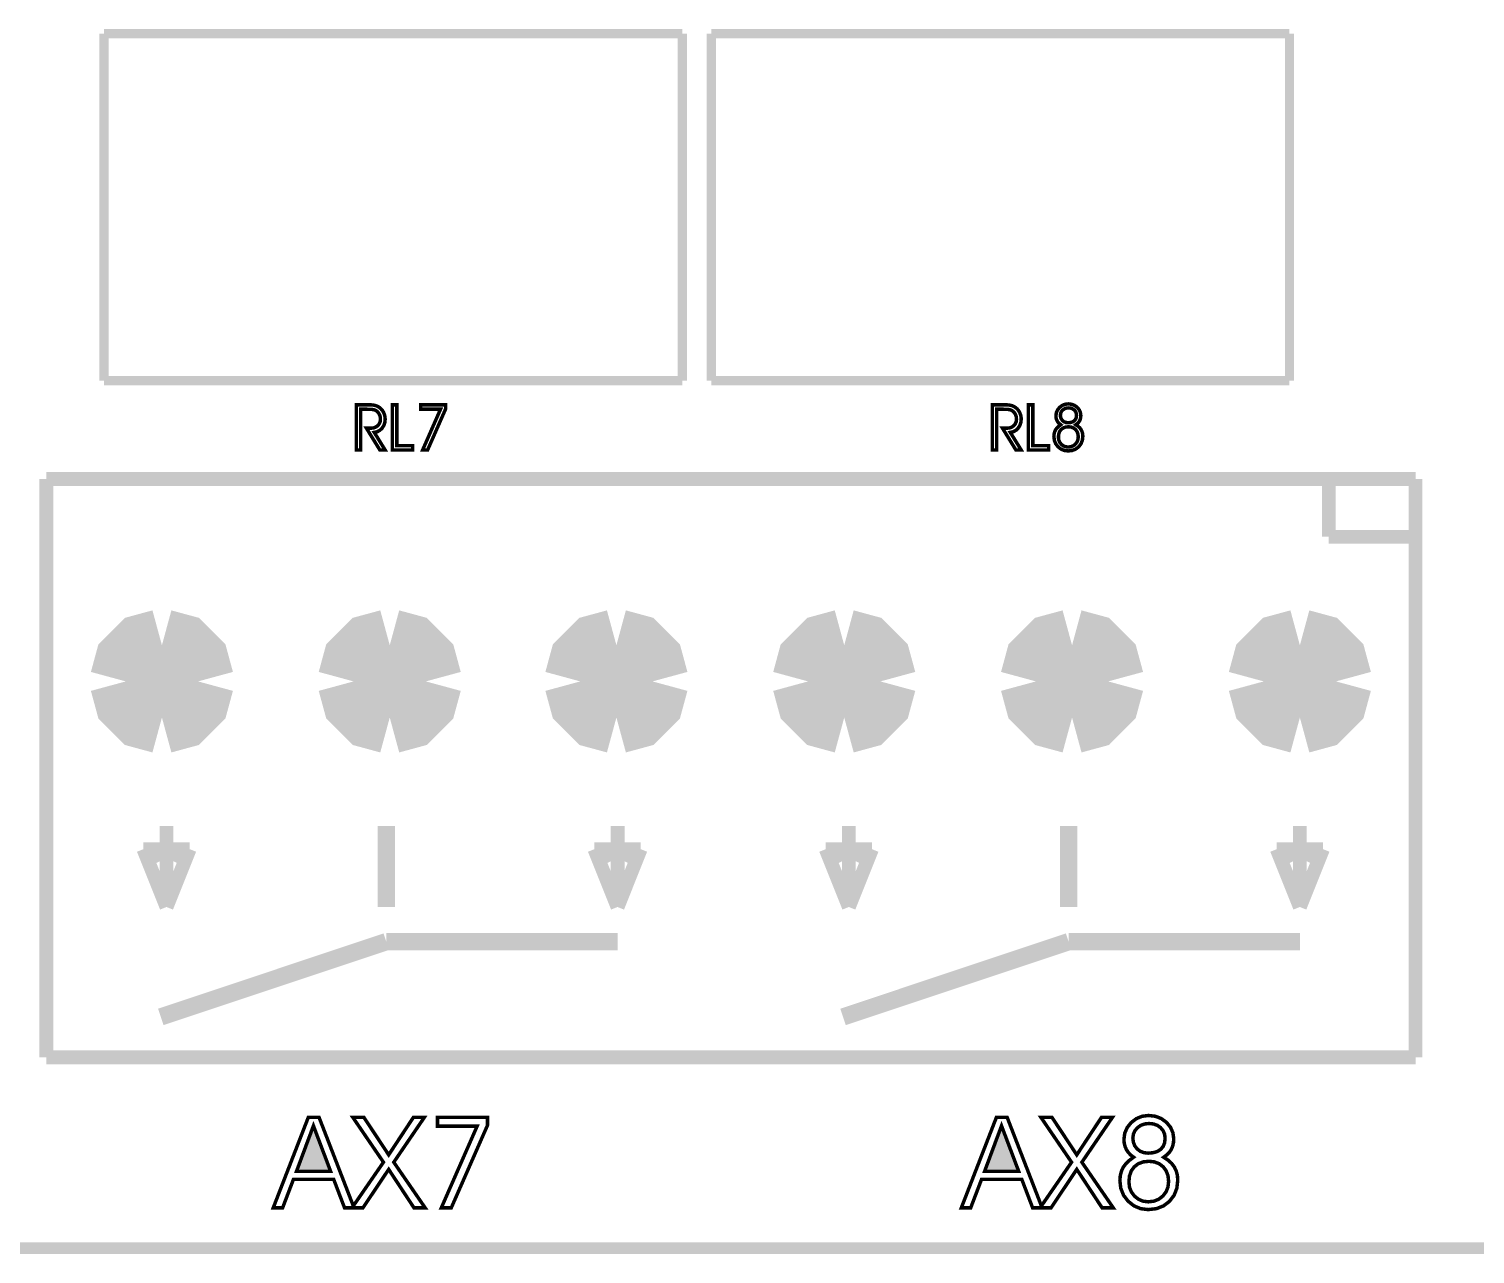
# Model space of a CAD drawing. Extents: x -1.96 to 2.19, y -1.6 to 2.11.
# Drawn here: x -1.288 to -0.038, y -1.602 to -0.543 of the extents above; entities that cross this region are included whole.
import ezdxf

# ---------------------------------------------------------------- set-up
doc = ezdxf.new("R2010")
doc.units = 0
doc.header["$LTSCALE"] = 0.000394
for name, color, linetype in [('KO', 7, 'CONTINUOUS'), ('ML', 7, 'CONTINUOUS'), ('TO', 7, 'CONTINUOUS')]:
    doc.layers.add(name, color=color, linetype=linetype)

msp = doc.modelspace()

# ---------------------------------------------------------------- linework, layer by layer
at = {"layer": 'KO', "color": 7, "linetype": 'CONTINUOUS', "const_width": 0.01}
msp.add_lwpolyline([(-1.958433, -1.596524), (1.741563, -1.596524)], dxfattribs=at)
at = {"layer": 'ML', "color": 7, "linetype": 'CONTINUOUS', "const_width": 0.0625}
for points in [[(-1.173429, -1.075272), (-1.189181, -1.079548), (-1.200401, -1.090768), (-1.204677, -1.10652)], [(-1.173429, -1.075272), (-1.189181, -1.079548), (-1.200401, -1.090768), (-1.204677, -1.10652)], [(-1.142181, -1.10652), (-1.146457, -1.090768), (-1.157678, -1.079548), (-1.173429, -1.075272)], [(-1.142181, -1.10652), (-1.146457, -1.090768), (-1.157678, -1.079548), (-1.173429, -1.075272)], [(-0.976429, -1.075272), (-0.992181, -1.079548), (-1.003401, -1.090768), (-1.007677, -1.10652)], [(-0.976429, -1.075272), (-0.992181, -1.079548), (-1.003401, -1.090768), (-1.007677, -1.10652)], [(-0.945181, -1.10652), (-0.949457, -1.090768), (-0.960678, -1.079548), (-0.976429, -1.075272)], [(-0.945181, -1.10652), (-0.949457, -1.090768), (-0.960678, -1.079548), (-0.976429, -1.075272)], [(-0.780429, -1.075272), (-0.796181, -1.079548), (-0.807401, -1.090768), (-0.811677, -1.10652)], [(-0.780429, -1.075272), (-0.796181, -1.079548), (-0.807401, -1.090768), (-0.811677, -1.10652)], [(-0.749181, -1.10652), (-0.753457, -1.090768), (-0.764678, -1.079548), (-0.780429, -1.075272)], [(-0.749181, -1.10652), (-0.753457, -1.090768), (-0.764678, -1.079548), (-0.780429, -1.075272)], [(-0.583429, -1.075272), (-0.599181, -1.079548), (-0.610401, -1.090768), (-0.614677, -1.10652)], [(-0.583429, -1.075272), (-0.599181, -1.079548), (-0.610401, -1.090768), (-0.614677, -1.10652)], [(-0.552181, -1.10652), (-0.556457, -1.090768), (-0.567678, -1.079548), (-0.583429, -1.075272)], [(-0.552181, -1.10652), (-0.556457, -1.090768), (-0.567678, -1.079548), (-0.583429, -1.075272)], [(-0.386429, -1.075272), (-0.402181, -1.079548), (-0.413401, -1.090768), (-0.417677, -1.10652)], [(-0.386429, -1.075272), (-0.402181, -1.079548), (-0.413401, -1.090768), (-0.417677, -1.10652)], [(-0.355181, -1.10652), (-0.359457, -1.090768), (-0.370678, -1.079548), (-0.386429, -1.075272)], [(-0.355181, -1.10652), (-0.359457, -1.090768), (-0.370678, -1.079548), (-0.386429, -1.075272)], [(-0.189429, -1.075272), (-0.205181, -1.079548), (-0.216401, -1.090768), (-0.220677, -1.10652)], [(-0.189429, -1.075272), (-0.205181, -1.079548), (-0.216401, -1.090768), (-0.220677, -1.10652)], [(-0.158181, -1.10652), (-0.162457, -1.090768), (-0.173678, -1.079548), (-0.189429, -1.075272)], [(-0.158181, -1.10652), (-0.162457, -1.090768), (-0.173678, -1.079548), (-0.189429, -1.075272)], [(-1.204677, -1.10652), (-1.200401, -1.122271), (-1.189181, -1.133491), (-1.173429, -1.137768)], [(-1.204677, -1.10652), (-1.200401, -1.122271), (-1.189181, -1.133491), (-1.173429, -1.137768)], [(-1.173429, -1.137768), (-1.157678, -1.133491), (-1.146457, -1.122271), (-1.142181, -1.10652)], [(-1.173429, -1.137768), (-1.157678, -1.133491), (-1.146457, -1.122271), (-1.142181, -1.10652)], [(-1.007677, -1.10652), (-1.003401, -1.122271), (-0.992181, -1.133491), (-0.976429, -1.137768)], [(-1.007677, -1.10652), (-1.003401, -1.122271), (-0.992181, -1.133491), (-0.976429, -1.137768)], [(-0.976429, -1.137768), (-0.960678, -1.133491), (-0.949457, -1.122271), (-0.945181, -1.10652)], [(-0.976429, -1.137768), (-0.960678, -1.133491), (-0.949457, -1.122271), (-0.945181, -1.10652)], [(-0.811677, -1.10652), (-0.807401, -1.122271), (-0.796181, -1.133491), (-0.780429, -1.137768)], [(-0.811677, -1.10652), (-0.807401, -1.122271), (-0.796181, -1.133491), (-0.780429, -1.137768)], [(-0.780429, -1.137768), (-0.764678, -1.133491), (-0.753457, -1.122271), (-0.749181, -1.10652)], [(-0.780429, -1.137768), (-0.764678, -1.133491), (-0.753457, -1.122271), (-0.749181, -1.10652)], [(-0.614677, -1.10652), (-0.610401, -1.122271), (-0.599181, -1.133491), (-0.583429, -1.137768)], [(-0.614677, -1.10652), (-0.610401, -1.122271), (-0.599181, -1.133491), (-0.583429, -1.137768)], [(-0.583429, -1.137768), (-0.567678, -1.133491), (-0.556457, -1.122271), (-0.552181, -1.10652)], [(-0.583429, -1.137768), (-0.567678, -1.133491), (-0.556457, -1.122271), (-0.552181, -1.10652)], [(-0.417677, -1.10652), (-0.413401, -1.122271), (-0.402181, -1.133491), (-0.386429, -1.137768)], [(-0.417677, -1.10652), (-0.413401, -1.122271), (-0.402181, -1.133491), (-0.386429, -1.137768)], [(-0.386429, -1.137768), (-0.370678, -1.133491), (-0.359457, -1.122271), (-0.355181, -1.10652)], [(-0.386429, -1.137768), (-0.370678, -1.133491), (-0.359457, -1.122271), (-0.355181, -1.10652)], [(-0.220677, -1.10652), (-0.216401, -1.122271), (-0.205181, -1.133491), (-0.189429, -1.137768)], [(-0.220677, -1.10652), (-0.216401, -1.122271), (-0.205181, -1.133491), (-0.189429, -1.137768)], [(-0.189429, -1.137768), (-0.173678, -1.133491), (-0.162457, -1.122271), (-0.158181, -1.10652)], [(-0.189429, -1.137768), (-0.173678, -1.133491), (-0.162457, -1.122271), (-0.158181, -1.10652)]]:
    msp.add_lwpolyline(points, dxfattribs=at)
at = {"layer": 'TO', "color": 7, "linetype": 'CONTINUOUS'}
for points, const_width in [([(-1.223433, -0.846524), (-1.223433, -0.546524)], 0.008), ([(-1.223433, -0.546524), (-0.723433, -0.546524)], 0.008), ([(-0.723433, -0.846524), (-0.723433, -0.546524)], 0.008), ([(-0.698433, -0.846524), (-0.698433, -0.546524)], 0.008), ([(-0.698433, -0.546524), (-0.198433, -0.546524)], 0.008), ([(-0.198433, -0.846524), (-0.198433, -0.546524)], 0.008), ([(-1.223433, -0.846524), (-0.723433, -0.846524)], 0.008), ([(-0.698433, -0.846524), (-0.198433, -0.846524)], 0.008), ([(-1.001559, -0.871252), (-1.001559, -0.906528), (-1.005346, -0.906528), (-1.005346, -0.867409), (-0.994839, -0.867409), (-0.992679, -0.867467), (-0.990822, -0.867642), (-0.989264, -0.867933), (-0.987902, -0.868357), (-0.986628, -0.868935), (-0.985437, -0.869665), (-0.983988, -0.870878), (-0.982758, -0.872338), (-0.981744, -0.874047), (-0.980988, -0.87591), (-0.980536, -0.877844), (-0.980386, -0.87985), (-0.980685, -0.882737), (-0.981584, -0.885343), (-0.983083, -0.887665), (-0.985036, -0.889524), (-0.987287, -0.890715), (-0.989839, -0.89124), (-0.980386, -0.906528), (-0.984953, -0.906528), (-0.996563, -0.887665), (-0.992858, -0.887665), (-0.990538, -0.887424), (-0.988527, -0.886699), (-0.986823, -0.885492), (-0.985532, -0.883903), (-0.984755, -0.882037), (-0.984496, -0.879898), (-0.984575, -0.878563), (-0.984812, -0.877309), (-0.985209, -0.876138), (-0.985756, -0.875059), (-0.986459, -0.874075), (-0.987319, -0.873185), (-0.988142, -0.872555), (-0.989068, -0.872057), (-0.990098, -0.871689), (-0.991464, -0.871446), (-0.993396, -0.871301), (-0.995894, -0.871252), (-1.001559, -0.871252)], 0.003), ([(-1.001559, -0.871252), (-1.001559, -0.906528), (-1.005346, -0.906528), (-1.005346, -0.867409), (-0.994839, -0.867409), (-0.992679, -0.867467), (-0.990822, -0.867642), (-0.989264, -0.867933), (-0.987902, -0.868357), (-0.986628, -0.868935), (-0.985437, -0.869665), (-0.983988, -0.870878), (-0.982758, -0.872338), (-0.981744, -0.874047), (-0.980988, -0.87591), (-0.980536, -0.877844), (-0.980386, -0.87985), (-0.980685, -0.882737), (-0.981584, -0.885343), (-0.983083, -0.887665), (-0.985036, -0.889524), (-0.987287, -0.890715), (-0.989839, -0.89124), (-0.980386, -0.906528), (-0.984953, -0.906528), (-0.996563, -0.887665), (-0.992858, -0.887665), (-0.990538, -0.887424), (-0.988527, -0.886699), (-0.986823, -0.885492), (-0.985532, -0.883903), (-0.984755, -0.882037), (-0.984496, -0.879898), (-0.984575, -0.878563), (-0.984812, -0.877309), (-0.985209, -0.876138), (-0.985756, -0.875059), (-0.986459, -0.874075), (-0.987319, -0.873185), (-0.988142, -0.872555), (-0.989068, -0.872057), (-0.990098, -0.871689), (-0.991464, -0.871446), (-0.993396, -0.871301), (-0.995894, -0.871252), (-1.001559, -0.871252)], 0.003), ([(-0.956583, -0.906528), (-0.974209, -0.906528), (-0.974209, -0.867409), (-0.970339, -0.867409), (-0.970339, -0.90274), (-0.956583, -0.90274), (-0.956583, -0.906528)], 0.003), ([(-0.956583, -0.906528), (-0.974209, -0.906528), (-0.974209, -0.867409), (-0.970339, -0.867409), (-0.970339, -0.90274), (-0.956583, -0.90274), (-0.956583, -0.906528)], 0.003), ([(-0.943709, -0.906528), (-0.948008, -0.906528), (-0.932531, -0.871252), (-0.94965, -0.871252), (-0.94965, -0.867409), (-0.928075, -0.867409), (-0.928075, -0.870929), (-0.943709, -0.906528)], 0.003), ([(-0.943709, -0.906528), (-0.948008, -0.906528), (-0.932531, -0.871252), (-0.94965, -0.871252), (-0.94965, -0.867409), (-0.928075, -0.867409), (-0.928075, -0.870929), (-0.943709, -0.906528)], 0.003), ([(-0.451559, -0.871252), (-0.451559, -0.906528), (-0.455346, -0.906528), (-0.455346, -0.867409), (-0.444839, -0.867409), (-0.442679, -0.867467), (-0.440822, -0.867642), (-0.439264, -0.867933), (-0.437902, -0.868357), (-0.436628, -0.868935), (-0.435437, -0.869665), (-0.433988, -0.870878), (-0.432758, -0.872338), (-0.431744, -0.874047), (-0.430988, -0.87591), (-0.430536, -0.877844), (-0.430386, -0.87985), (-0.430685, -0.882737), (-0.431584, -0.885343), (-0.433083, -0.887665), (-0.435036, -0.889524), (-0.437287, -0.890715), (-0.439839, -0.89124), (-0.430386, -0.906528), (-0.434953, -0.906528), (-0.446563, -0.887665), (-0.442858, -0.887665), (-0.440538, -0.887424), (-0.438527, -0.886699), (-0.436823, -0.885492), (-0.435532, -0.883903), (-0.434755, -0.882037), (-0.434496, -0.879898), (-0.434575, -0.878563), (-0.434812, -0.877309), (-0.435209, -0.876138), (-0.435756, -0.875059), (-0.436459, -0.874075), (-0.437319, -0.873185), (-0.438142, -0.872555), (-0.439068, -0.872057), (-0.440098, -0.871689), (-0.441464, -0.871446), (-0.443396, -0.871301), (-0.445894, -0.871252), (-0.451559, -0.871252)], 0.003), ([(-0.451559, -0.871252), (-0.451559, -0.906528), (-0.455346, -0.906528), (-0.455346, -0.867409), (-0.444839, -0.867409), (-0.442679, -0.867467), (-0.440822, -0.867642), (-0.439264, -0.867933), (-0.437902, -0.868357), (-0.436628, -0.868935), (-0.435437, -0.869665), (-0.433988, -0.870878), (-0.432758, -0.872338), (-0.431744, -0.874047), (-0.430988, -0.87591), (-0.430536, -0.877844), (-0.430386, -0.87985), (-0.430685, -0.882737), (-0.431584, -0.885343), (-0.433083, -0.887665), (-0.435036, -0.889524), (-0.437287, -0.890715), (-0.439839, -0.89124), (-0.430386, -0.906528), (-0.434953, -0.906528), (-0.446563, -0.887665), (-0.442858, -0.887665), (-0.440538, -0.887424), (-0.438527, -0.886699), (-0.436823, -0.885492), (-0.435532, -0.883903), (-0.434755, -0.882037), (-0.434496, -0.879898), (-0.434575, -0.878563), (-0.434812, -0.877309), (-0.435209, -0.876138), (-0.435756, -0.875059), (-0.436459, -0.874075), (-0.437319, -0.873185), (-0.438142, -0.872555), (-0.439068, -0.872057), (-0.440098, -0.871689), (-0.441464, -0.871446), (-0.443396, -0.871301), (-0.445894, -0.871252), (-0.451559, -0.871252)], 0.003), ([(-0.406583, -0.906528), (-0.424209, -0.906528), (-0.424209, -0.867409), (-0.420339, -0.867409), (-0.420339, -0.90274), (-0.406583, -0.90274), (-0.406583, -0.906528)], 0.003), ([(-0.406583, -0.906528), (-0.424209, -0.906528), (-0.424209, -0.867409), (-0.420339, -0.867409), (-0.420339, -0.90274), (-0.406583, -0.90274), (-0.406583, -0.906528)], 0.003), ([(-0.396193, -0.884677), (-0.397457, -0.883702), (-0.398501, -0.882596), (-0.399319, -0.881366), (-0.39991, -0.880008), (-0.400267, -0.878543), (-0.400386, -0.876972), (-0.400037, -0.874302), (-0.398991, -0.871878), (-0.397248, -0.869701), (-0.395022, -0.867997), (-0.392509, -0.866972), (-0.389709, -0.86663), (-0.386808, -0.86696), (-0.384232, -0.867952), (-0.38198, -0.86961), (-0.380244, -0.871724), (-0.379202, -0.874087), (-0.378854, -0.876697), (-0.378972, -0.87841), (-0.379327, -0.879956), (-0.379917, -0.881339), (-0.380751, -0.882572), (-0.381845, -0.883686), (-0.383201, -0.884677), (-0.381321, -0.885916), (-0.379791, -0.88731), (-0.378614, -0.888858), (-0.37778, -0.890578), (-0.377278, -0.892493), (-0.37711, -0.894598), (-0.377505, -0.898069), (-0.378691, -0.901111), (-0.380669, -0.90372), (-0.383275, -0.905714), (-0.386344, -0.906909), (-0.389874, -0.907307), (-0.393121, -0.906906), (-0.396018, -0.905703), (-0.398567, -0.903693), (-0.400547, -0.901105), (-0.401732, -0.898161), (-0.402126, -0.894862), (-0.401973, -0.892732), (-0.401512, -0.890816), (-0.40074, -0.889114), (-0.399622, -0.887559), (-0.398106, -0.88608), (-0.396193, -0.884677)], 0.003), ([(-0.396193, -0.884677), (-0.397457, -0.883702), (-0.398501, -0.882596), (-0.399319, -0.881366), (-0.39991, -0.880008), (-0.400267, -0.878543), (-0.400386, -0.876972), (-0.400037, -0.874302), (-0.398991, -0.871878), (-0.397248, -0.869701), (-0.395022, -0.867997), (-0.392509, -0.866972), (-0.389709, -0.86663), (-0.386808, -0.86696), (-0.384232, -0.867952), (-0.38198, -0.86961), (-0.380244, -0.871724), (-0.379202, -0.874087), (-0.378854, -0.876697), (-0.378972, -0.87841), (-0.379327, -0.879956), (-0.379917, -0.881339), (-0.380751, -0.882572), (-0.381845, -0.883686), (-0.383201, -0.884677), (-0.381321, -0.885916), (-0.379791, -0.88731), (-0.378614, -0.888858), (-0.37778, -0.890578), (-0.377278, -0.892493), (-0.37711, -0.894598), (-0.377505, -0.898069), (-0.378691, -0.901111), (-0.380669, -0.90372), (-0.383275, -0.905714), (-0.386344, -0.906909), (-0.389874, -0.907307), (-0.393121, -0.906906), (-0.396018, -0.905703), (-0.398567, -0.903693), (-0.400547, -0.901105), (-0.401732, -0.898161), (-0.402126, -0.894862), (-0.401973, -0.892732), (-0.401512, -0.890816), (-0.40074, -0.889114), (-0.399622, -0.887559), (-0.398106, -0.88608), (-0.396193, -0.884677)], 0.003), ([(-0.396516, -0.876378), (-0.396311, -0.878192), (-0.395696, -0.879765), (-0.394669, -0.881091), (-0.393318, -0.882098), (-0.391721, -0.882704), (-0.389874, -0.882906), (-0.387708, -0.882722), (-0.385904, -0.882172), (-0.384465, -0.881256), (-0.38342, -0.879992), (-0.382794, -0.878403), (-0.382587, -0.876488), (-0.382803, -0.874723), (-0.383454, -0.873188), (-0.384539, -0.871882), (-0.385956, -0.87089), (-0.38762, -0.870294), (-0.389528, -0.870094), (-0.391407, -0.870294), (-0.393069, -0.870894), (-0.394516, -0.871894), (-0.395626, -0.873193), (-0.396293, -0.874688), (-0.396516, -0.876378)], 0.003), ([(-0.396516, -0.876378), (-0.396311, -0.878192), (-0.395696, -0.879765), (-0.394669, -0.881091), (-0.393318, -0.882098), (-0.391721, -0.882704), (-0.389874, -0.882906), (-0.387708, -0.882722), (-0.385904, -0.882172), (-0.384465, -0.881256), (-0.38342, -0.879992), (-0.382794, -0.878403), (-0.382587, -0.876488), (-0.382803, -0.874723), (-0.383454, -0.873188), (-0.384539, -0.871882), (-0.385956, -0.87089), (-0.38762, -0.870294), (-0.389528, -0.870094), (-0.391407, -0.870294), (-0.393069, -0.870894), (-0.394516, -0.871894), (-0.395626, -0.873193), (-0.396293, -0.874688), (-0.396516, -0.876378)], 0.003), ([(-0.398228, -0.895295), (-0.397959, -0.897645), (-0.39715, -0.89971), (-0.395799, -0.901492), (-0.39406, -0.90286), (-0.392086, -0.90368), (-0.389874, -0.903953), (-0.387466, -0.903675), (-0.385357, -0.90284), (-0.383547, -0.901449), (-0.382167, -0.899639), (-0.381339, -0.897533), (-0.381063, -0.895138), (-0.381323, -0.892689), (-0.382102, -0.890585), (-0.383402, -0.888819), (-0.385127, -0.88749), (-0.387186, -0.886691), (-0.389583, -0.886425), (-0.392065, -0.886689), (-0.394173, -0.887481), (-0.395909, -0.888803), (-0.397198, -0.890582), (-0.397971, -0.892745), (-0.398228, -0.895295)], 0.003), ([(-0.398228, -0.895295), (-0.397959, -0.897645), (-0.39715, -0.89971), (-0.395799, -0.901492), (-0.39406, -0.90286), (-0.392086, -0.90368), (-0.389874, -0.903953), (-0.387466, -0.903675), (-0.385357, -0.90284), (-0.383547, -0.901449), (-0.382167, -0.899639), (-0.381339, -0.897533), (-0.381063, -0.895138), (-0.381323, -0.892689), (-0.382102, -0.890585), (-0.383402, -0.888819), (-0.385127, -0.88749), (-0.387186, -0.886691), (-0.389583, -0.886425), (-0.392065, -0.886689), (-0.394173, -0.887481), (-0.395909, -0.888803), (-0.397198, -0.890582), (-0.397971, -0.892745), (-0.398228, -0.895295)], 0.003), ([(-1.273433, -0.931524), (-0.089433, -0.931524)], 0.012), ([(-1.273433, -1.431524), (-1.273433, -0.931524)], 0.012), ([(-0.164433, -0.981524), (-0.164433, -0.931524)], 0.012), ([(-0.089433, -1.431524), (-0.089433, -0.931524)], 0.012), ([(-0.164433, -0.981524), (-0.089433, -0.981524)], 0.012), ([(-0.979433, -1.301524), (-0.979433, -1.231524)], 0.015), ([(-0.389433, -1.301524), (-0.389433, -1.231524)], 0.015), ([(-1.169433, -1.301524), (-1.169433, -1.231524)], 0.012), ([(-0.779433, -1.301524), (-0.779433, -1.231524)], 0.012), ([(-0.579433, -1.301524), (-0.579433, -1.231524)], 0.012), ([(-0.189433, -1.301524), (-0.189433, -1.231524)], 0.012), ([(-1.189433, -1.251524), (-1.169433, -1.301524)], 0.012), ([(-1.189433, -1.251524), (-1.149433, -1.251524)], 0.012), ([(-1.179433, -1.251524), (-1.174433, -1.261524)], 0.012), ([(-1.169433, -1.301524), (-1.149433, -1.251524)], 0.012), ([(-1.164433, -1.261524), (-1.159433, -1.251524)], 0.012), ([(-0.799433, -1.251524), (-0.779433, -1.301524)], 0.012), ([(-0.799433, -1.251524), (-0.759433, -1.251524)], 0.012), ([(-0.789433, -1.251524), (-0.784433, -1.261524)], 0.012), ([(-0.779433, -1.301524), (-0.759433, -1.251524)], 0.012), ([(-0.774433, -1.261524), (-0.769433, -1.251524)], 0.012), ([(-0.599433, -1.251524), (-0.579433, -1.301524)], 0.012), ([(-0.599433, -1.251524), (-0.559433, -1.251524)], 0.012), ([(-0.589433, -1.251524), (-0.584433, -1.261524)], 0.012), ([(-0.579433, -1.301524), (-0.559433, -1.251524)], 0.012), ([(-0.574433, -1.261524), (-0.569433, -1.251524)], 0.012), ([(-0.209433, -1.251524), (-0.189433, -1.301524)], 0.012), ([(-0.209433, -1.251524), (-0.169433, -1.251524)], 0.012), ([(-0.199433, -1.251524), (-0.194433, -1.261524)], 0.012), ([(-0.189433, -1.301524), (-0.169433, -1.251524)], 0.012), ([(-0.184433, -1.261524), (-0.179433, -1.251524)], 0.012), ([(-1.174433, -1.396524), (-0.979433, -1.331524)], 0.015), ([(-0.979433, -1.331524), (-0.779433, -1.331524)], 0.015), ([(-0.584433, -1.396524), (-0.389433, -1.331524)], 0.015), ([(-0.389433, -1.331524), (-0.189433, -1.331524)], 0.015), ([(-1.273433, -1.431524), (-0.089433, -1.431524)], 0.012), ([(-1.069063, -1.561528), (-1.077169, -1.561528), (-1.046819, -1.483291), (-1.037575, -1.483291), (-1.007311, -1.561528), (-1.015528, -1.561528), (-1.024882, -1.536969), (-1.059709, -1.536969), (-1.069063, -1.561528)], 0.003), ([(-1.069063, -1.561528), (-1.077169, -1.561528), (-1.046819, -1.483291), (-1.037575, -1.483291), (-1.007311, -1.561528), (-1.015528, -1.561528), (-1.024882, -1.536969), (-1.059709, -1.536969), (-1.069063, -1.561528)], 0.003), ([(-1.027579, -1.529929), (-1.042417, -1.490646), (-1.057031, -1.529929), (-1.027579, -1.529929)], 0.003), ([(-1.027579, -1.529929), (-1.042417, -1.490646), (-1.057031, -1.529929), (-1.027579, -1.529929)], 0.003), ([(-0.999591, -1.561528), (-1.009055, -1.561528), (-0.981858, -1.522134), (-1.008394, -1.483291), (-0.998839, -1.483291), (-0.977346, -1.515752), (-0.955925, -1.483291), (-0.946461, -1.483291), (-0.972945, -1.522134), (-0.945819, -1.561528), (-0.955484, -1.561528), (-0.977346, -1.528315), (-0.999591, -1.561528)], 0.003), ([(-0.999591, -1.561528), (-1.009055, -1.561528), (-0.981858, -1.522134), (-1.008394, -1.483291), (-0.998839, -1.483291), (-0.977346, -1.515752), (-0.955925, -1.483291), (-0.946461, -1.483291), (-0.972945, -1.522134), (-0.945819, -1.561528), (-0.955484, -1.561528), (-0.977346, -1.528315), (-0.999591, -1.561528)], 0.003), ([(-0.923224, -1.561528), (-0.931823, -1.561528), (-0.900866, -1.490972), (-0.935106, -1.490972), (-0.935106, -1.483291), (-0.891953, -1.483291), (-0.891953, -1.490331), (-0.923224, -1.561528)], 0.003), ([(-0.923224, -1.561528), (-0.931823, -1.561528), (-0.900866, -1.490972), (-0.935106, -1.490972), (-0.935106, -1.483291), (-0.891953, -1.483291), (-0.891953, -1.490331), (-0.923224, -1.561528)], 0.003), ([(-0.474063, -1.561528), (-0.482169, -1.561528), (-0.451819, -1.483291), (-0.442575, -1.483291), (-0.412311, -1.561528), (-0.420528, -1.561528), (-0.429882, -1.536969), (-0.464709, -1.536969), (-0.474063, -1.561528)], 0.003), ([(-0.474063, -1.561528), (-0.482169, -1.561528), (-0.451819, -1.483291), (-0.442575, -1.483291), (-0.412311, -1.561528), (-0.420528, -1.561528), (-0.429882, -1.536969), (-0.464709, -1.536969), (-0.474063, -1.561528)], 0.003), ([(-0.432579, -1.529929), (-0.447417, -1.490646), (-0.462031, -1.529929), (-0.432579, -1.529929)], 0.003), ([(-0.432579, -1.529929), (-0.447417, -1.490646), (-0.462031, -1.529929), (-0.432579, -1.529929)], 0.003), ([(-0.404591, -1.561528), (-0.414055, -1.561528), (-0.386858, -1.522134), (-0.413394, -1.483291), (-0.403839, -1.483291), (-0.382346, -1.515752), (-0.360925, -1.483291), (-0.351461, -1.483291), (-0.377945, -1.522134), (-0.350819, -1.561528), (-0.360484, -1.561528), (-0.382346, -1.528315), (-0.404591, -1.561528)], 0.003), ([(-0.404591, -1.561528), (-0.414055, -1.561528), (-0.386858, -1.522134), (-0.413394, -1.483291), (-0.403839, -1.483291), (-0.382346, -1.515752), (-0.360925, -1.483291), (-0.351461, -1.483291), (-0.377945, -1.522134), (-0.350819, -1.561528), (-0.360484, -1.561528), (-0.382346, -1.528315), (-0.404591, -1.561528)], 0.003), ([(-0.333193, -1.517823), (-0.335724, -1.515874), (-0.33781, -1.513665), (-0.339449, -1.511205), (-0.340626, -1.50849), (-0.341337, -1.50556), (-0.341575, -1.502417), (-0.340878, -1.497074), (-0.338787, -1.492228), (-0.335303, -1.487874), (-0.330852, -1.484464), (-0.325827, -1.482416), (-0.320228, -1.481732), (-0.314427, -1.482393), (-0.309273, -1.484379), (-0.304768, -1.487693), (-0.301295, -1.49192), (-0.299208, -1.496647), (-0.298512, -1.501866), (-0.29875, -1.505291), (-0.299461, -1.508383), (-0.300642, -1.51115), (-0.30231, -1.513616), (-0.304497, -1.515844), (-0.307205, -1.517823), (-0.303447, -1.520306), (-0.300389, -1.523093), (-0.298035, -1.526185), (-0.296367, -1.529628), (-0.295363, -1.533457), (-0.295028, -1.537669), (-0.295817, -1.544612), (-0.298188, -1.550696), (-0.302146, -1.555917), (-0.307359, -1.559902), (-0.313498, -1.562291), (-0.320559, -1.563087), (-0.32705, -1.562285), (-0.332845, -1.559879), (-0.337945, -1.555862), (-0.3419, -1.550682), (-0.34427, -1.544795), (-0.345059, -1.538201), (-0.344753, -1.533938), (-0.343831, -1.530105), (-0.342291, -1.526701), (-0.340055, -1.523587), (-0.33702, -1.520629), (-0.333193, -1.517823)], 0.003), ([(-0.333193, -1.517823), (-0.335724, -1.515874), (-0.33781, -1.513665), (-0.339449, -1.511205), (-0.340626, -1.50849), (-0.341337, -1.50556), (-0.341575, -1.502417), (-0.340878, -1.497074), (-0.338787, -1.492228), (-0.335303, -1.487874), (-0.330852, -1.484464), (-0.325827, -1.482416), (-0.320228, -1.481732), (-0.314427, -1.482393), (-0.309273, -1.484379), (-0.304768, -1.487693), (-0.301295, -1.49192), (-0.299208, -1.496647), (-0.298512, -1.501866), (-0.29875, -1.505291), (-0.299461, -1.508383), (-0.300642, -1.51115), (-0.30231, -1.513616), (-0.304497, -1.515844), (-0.307205, -1.517823), (-0.303447, -1.520306), (-0.300389, -1.523093), (-0.298035, -1.526185), (-0.296367, -1.529628), (-0.295363, -1.533457), (-0.295028, -1.537669), (-0.295817, -1.544612), (-0.298188, -1.550696), (-0.302146, -1.555917), (-0.307359, -1.559902), (-0.313498, -1.562291), (-0.320559, -1.563087), (-0.32705, -1.562285), (-0.332845, -1.559879), (-0.337945, -1.555862), (-0.3419, -1.550682), (-0.34427, -1.544795), (-0.345059, -1.538201), (-0.344753, -1.533938), (-0.343831, -1.530105), (-0.342291, -1.526701), (-0.340055, -1.523587), (-0.33702, -1.520629), (-0.333193, -1.517823)], 0.003), ([(-0.333835, -1.501224), (-0.333425, -1.504855), (-0.332197, -1.508002), (-0.33015, -1.510654), (-0.327447, -1.512671), (-0.324251, -1.51388), (-0.320559, -1.514283), (-0.316224, -1.513917), (-0.312615, -1.512818), (-0.309736, -1.510984), (-0.307645, -1.508459), (-0.306393, -1.50528), (-0.305976, -1.501445), (-0.306411, -1.497917), (-0.307713, -1.49485), (-0.309882, -1.49224), (-0.312718, -1.490252), (-0.316047, -1.489059), (-0.319862, -1.488661), (-0.323621, -1.48906), (-0.326946, -1.490257), (-0.329839, -1.492256), (-0.332056, -1.494856), (-0.333389, -1.497845), (-0.333835, -1.501224)], 0.003), ([(-0.333835, -1.501224), (-0.333425, -1.504855), (-0.332197, -1.508002), (-0.33015, -1.510654), (-0.327447, -1.512671), (-0.324251, -1.51388), (-0.320559, -1.514283), (-0.316224, -1.513917), (-0.312615, -1.512818), (-0.309736, -1.510984), (-0.307645, -1.508459), (-0.306393, -1.50528), (-0.305976, -1.501445), (-0.306411, -1.497917), (-0.307713, -1.49485), (-0.309882, -1.49224), (-0.312718, -1.490252), (-0.316047, -1.489059), (-0.319862, -1.488661), (-0.323621, -1.48906), (-0.326946, -1.490257), (-0.329839, -1.492256), (-0.332056, -1.494856), (-0.333389, -1.497845), (-0.333835, -1.501224)], 0.003), ([(-0.337264, -1.539063), (-0.336725, -1.543765), (-0.335107, -1.547896), (-0.332406, -1.551461), (-0.328926, -1.554192), (-0.324979, -1.555829), (-0.320559, -1.556374), (-0.31574, -1.555818), (-0.311521, -1.554148), (-0.307902, -1.551366), (-0.305138, -1.547749), (-0.303484, -1.543541), (-0.302933, -1.538748), (-0.303453, -1.533851), (-0.305012, -1.529642), (-0.30761, -1.526114), (-0.311059, -1.523454), (-0.315176, -1.521858), (-0.319969, -1.521327), (-0.324933, -1.521853), (-0.329152, -1.523435), (-0.332626, -1.526075), (-0.335205, -1.529634), (-0.33675, -1.533963), (-0.337264, -1.539063)], 0.003), ([(-0.337264, -1.539063), (-0.336725, -1.543765), (-0.335107, -1.547896), (-0.332406, -1.551461), (-0.328926, -1.554192), (-0.324979, -1.555829), (-0.320559, -1.556374), (-0.31574, -1.555818), (-0.311521, -1.554148), (-0.307902, -1.551366), (-0.305138, -1.547749), (-0.303484, -1.543541), (-0.302933, -1.538748), (-0.303453, -1.533851), (-0.305012, -1.529642), (-0.30761, -1.526114), (-0.311059, -1.523454), (-0.315176, -1.521858), (-0.319969, -1.521327), (-0.324933, -1.521853), (-0.329152, -1.523435), (-0.332626, -1.526075), (-0.335205, -1.529634), (-0.33675, -1.533963), (-0.337264, -1.539063)], 0.003)]:
    msp.add_lwpolyline(points, dxfattribs=dict(at, const_width=const_width))
at = {"layer": 'TO', "color": 7}
for points in [[(-1.027579, -1.529929), (-1.042417, -1.490646), (-1.027579, -1.529929), (-1.057031, -1.529929)], [(-0.432579, -1.529929), (-0.447417, -1.490646), (-0.432579, -1.529929), (-0.462031, -1.529929)]]:
    msp.add_solid(points, dxfattribs=at)

doc.saveas('drawing.dxf')
